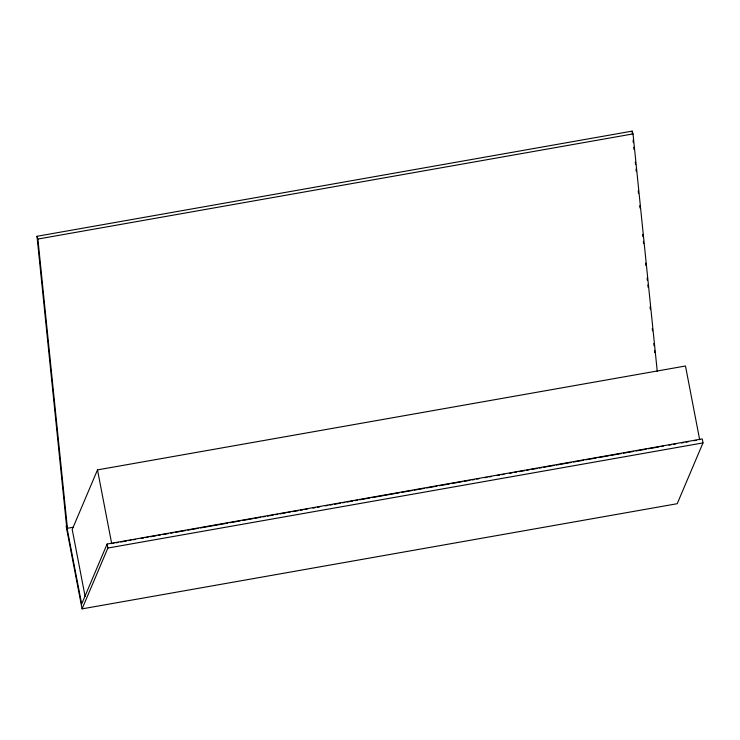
<?xml version="1.0" encoding="UTF-8"?>
<svg xmlns="http://www.w3.org/2000/svg" width="740" height="740" viewBox="0 0 740 740"><rect width="100%" height="100%" fill="white"/><g stroke="black" fill="none" stroke-linecap="round" stroke-linejoin="round"><path stroke-width="1.11" d="M699.679 439.727L685.481 366.004L97.495 469.891L72.215 529.488L85.109 596.412M73.103 527.269L67.414 528.277L66.526 525.511L66.184 526.325L82.085 608.863L677.211 503.709L703 442.899L702.232 438.903L107.106 544.048L81.659 604.062L66.526 525.511L37 236.291L632.127 131.137L633.015 133.903L657.268 371.48M82.085 608.863L107.874 548.044L107.106 544.048M37 236.291L37.888 239.048L633.015 133.903M113.969 543.216L111.694 543.613L97.495 469.891M116.245 542.809L118.52 542.411M120.796 542.013L126.475 541.005M128.751 540.607L131.026 540.2M133.302 539.802L135.577 539.395M141.266 538.396L143.542 537.989M145.817 537.591L148.083 537.185M150.359 536.787L156.047 535.779M158.323 535.381L160.599 534.974M162.874 534.576L168.563 533.568M170.829 533.17L173.105 532.763M175.38 532.365L185.62 530.552M187.895 530.154L198.126 528.341M200.401 527.944L227.698 523.125M229.974 522.718L240.213 520.914M242.48 520.507L252.719 518.703M254.995 518.296L260.683 517.297M262.959 516.89L265.225 516.492M267.501 516.085L273.19 515.086M275.465 514.679L277.74 514.282M280.016 513.875L285.705 512.876M287.971 512.469L290.246 512.071M292.522 511.664L298.211 510.665M300.486 510.258L302.762 509.86M305.037 509.453L307.313 509.055M312.992 508.047L315.268 507.649M317.543 507.242L319.819 506.845M325.507 505.836L327.783 505.438M330.059 505.032L332.334 504.634M334.6 504.236L340.289 503.228M342.565 502.83L344.84 502.423M347.115 502.025L352.804 501.017M355.08 500.619L357.355 500.212M359.621 499.815L369.861 498.002M372.137 497.604L399.434 492.775M401.709 492.377L411.94 490.565M414.215 490.167L424.455 488.354M426.73 487.956L436.961 486.143M439.236 485.745L449.476 483.941M451.752 483.535L461.982 481.731M464.257 481.324L469.946 480.325M472.222 479.918L474.497 479.52M476.763 479.113L479.039 478.715M484.728 477.707L487.003 477.309M489.279 476.902L491.554 476.505M497.243 475.496L499.509 475.099M501.785 474.691L504.06 474.294M509.749 473.286L512.024 472.888M514.3 472.481L516.576 472.083M518.851 471.676L524.53 470.677M526.806 470.27L529.082 469.872M531.357 469.465L537.046 468.466M539.321 468.059L541.597 467.661M543.872 467.255L554.103 465.451M556.378 465.053L571.16 462.435M573.435 462.038L583.675 460.225M585.951 459.827L596.181 458.014M598.457 457.616L608.696 455.803M610.972 455.405L621.202 453.592M623.478 453.195L633.718 451.382M635.993 450.984L646.224 449.171M648.499 448.773L658.739 446.96M661.014 446.562L663.28 446.164M668.969 445.156L671.245 444.749M673.52 444.352L675.796 443.954M681.485 442.946L683.76 442.548M686.035 442.141L688.302 441.743M693.99 440.735L696.266 440.337M107.874 548.044L703 442.899M632.127 131.137L632.478 134.578M633.061 140.322L633.301 142.617M633.764 147.204L634.004 149.499M635.29 162.125L635.521 164.419M635.993 169.016L636.224 171.31M638.222 190.818L638.454 193.112M639.739 205.738L639.98 208.033M642.672 234.432L642.903 236.726M643.375 241.323L643.606 243.617M645.604 263.125L645.835 265.42M647.13 278.046L647.361 280.34M647.833 284.937L648.064 287.231M650.053 306.739L650.293 309.033M652.282 328.542L652.514 330.845M653.809 343.471L654.04 345.765M654.512 350.353L654.743 352.647M37.888 239.048L67.414 528.277"/></g></svg>
